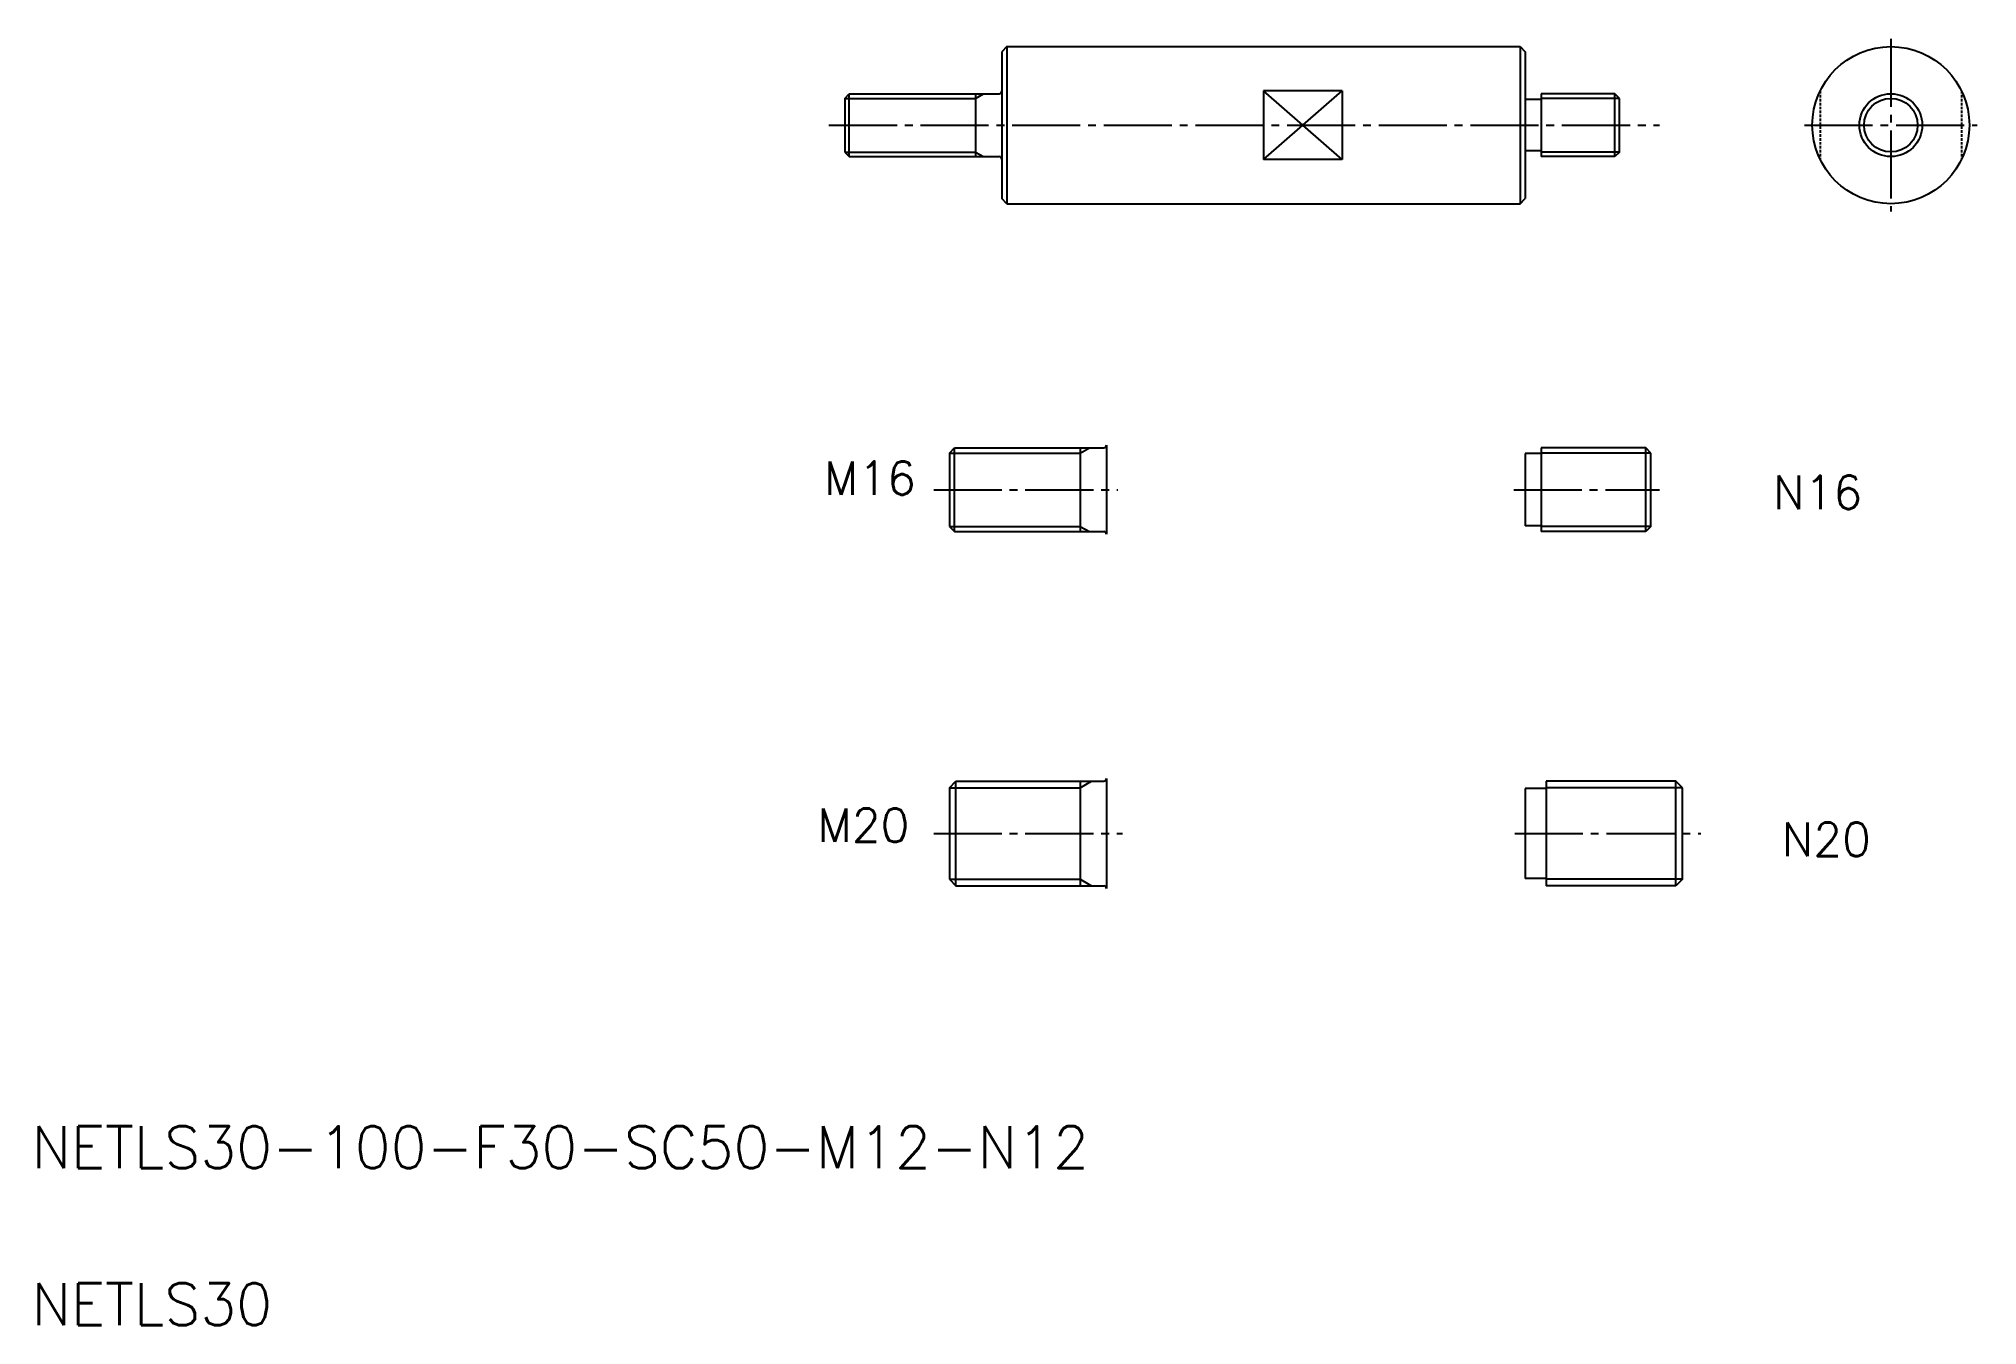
# Model space of a CAD drawing. Extents: x 21 to 392, y 20 to 266.
import ezdxf

# ---------------------------------------------------------------- set-up
doc = ezdxf.new("R2010")
doc.units = 0
doc.linetypes.add('CENTER', pattern=[17.5, 13, -1.5, 1.5, -1.5])
doc.linetypes.add('DASHED', pattern=[0.75, 0.5, -0.25])
doc.layers.get('0').update_dxf_attribs({"linetype": 'CONTINUOUS'})
doc.layers.add('CENTER', color=1, linetype='CENTER')
doc.styles.get("Standard").update_dxf_attribs({"font": 'txt', "height": 6.4, "bigfont": 'BIGFONT'})

msp = doc.modelspace()

# ---------------------------------------------------------------- linework, layer by layer
at = {"color": 7, "linetype": 'CONTINUOUS'}
for p, q in [((206.29, 264.17), (205.29, 263.17)), ((205.29, 263.17), (205.29, 235.17)), ((206.29, 264.17), (304.29, 264.17)), ((206.29, 264.17), (206.29, 234.17)), ((304.29, 264.17), (304.29, 234.17)), ((304.29, 264.17), (305.29, 263.17)), ((305.29, 263.17), (305.29, 235.17)), ((255.29, 255.7), (255.29, 242.63)), ((270.29, 255.7), (255.29, 255.7)), ((270.29, 255.7), (270.29, 242.63)), ((175.29, 254.29), (176.16, 255.17)), ((175.29, 254.29), (175.29, 244.04)), ((176.16, 255.17), (204.79, 255.17)), ((176.16, 243.17), (176.16, 255.17)), ((200.29, 255.17), (200.29, 243.17)), ((308.29, 254.07), (305.29, 254.07)), ((308.29, 255.17), (308.29, 243.17)), ((322.41, 255.17), (308.29, 255.17)), ((322.41, 243.17), (322.41, 255.17)), ((323.29, 254.29), (322.41, 255.17)), ((323.29, 244.04), (323.29, 254.29)), ((175.29, 244.04), (176.16, 243.17)), ((176.16, 243.17), (204.79, 243.17)), ((183.32, 243.17), (183.32, 243.17)), ((190.48, 243.17), (190.48, 243.17)), ((270.29, 242.63), (255.29, 242.63)), ((308.29, 244.27), (305.29, 244.27)), ((322.41, 243.17), (308.29, 243.17)), ((323.29, 244.04), (322.41, 243.17)), ((206.29, 234.17), (205.29, 235.17)), ((206.29, 234.17), (304.29, 234.17)), ((304.29, 234.17), (305.29, 235.17)), ((195.29, 186.55), (196.29, 187.55)), ((195.29, 186.55), (195.29, 172.55)), ((196.29, 187.55), (224.79, 187.55)), ((196.29, 171.55), (196.29, 187.55)), ((220.29, 187.55), (220.29, 171.55)), ((225.29, 188.05), (225.29, 171.05)), ((305.29, 186.45), (305.29, 172.65)), ((308.29, 186.45), (305.29, 186.45)), ((328.29, 187.55), (308.29, 187.55)), ((308.29, 187.55), (308.29, 171.55)), ((328.29, 171.55), (328.29, 187.55)), ((329.29, 186.55), (328.29, 187.55)), ((329.29, 172.55), (329.29, 186.55)), ((195.29, 172.55), (196.29, 171.55)), ((196.29, 171.55), (224.79, 171.55)), ((308.29, 172.65), (305.29, 172.65)), ((328.29, 171.55), (308.29, 171.55)), ((329.29, 172.55), (328.29, 171.55)), ((195.29, 122.65), (196.54, 123.9)), ((195.29, 122.65), (195.29, 105.15)), ((196.54, 103.9), (196.54, 123.9)), ((196.54, 123.9), (224.79, 123.9)), ((220.29, 123.9), (220.29, 103.9)), ((225.29, 124.4), (225.29, 103.4)), ((305.29, 122.5), (305.29, 105.3)), ((309.29, 122.5), (305.29, 122.5)), ((309.29, 123.9), (309.29, 103.9)), ((334.04, 123.9), (309.29, 123.9)), ((334.04, 103.9), (334.04, 123.9)), ((335.29, 122.65), (334.04, 123.9)), ((335.29, 105.15), (335.29, 122.65)), ((195.29, 105.15), (196.54, 103.9)), ((196.54, 103.9), (224.79, 103.9)), ((309.29, 105.3), (305.29, 105.3)), ((334.04, 103.9), (309.29, 103.9)), ((335.29, 105.15), (334.04, 103.9))]:
    msp.add_line(p, q, dxfattribs=at)
at = {"color": 3, "linetype": 'CONTINUOUS'}
for p, q in [((255.29, 242.63), (270.29, 255.7)), ((270.29, 242.63), (255.29, 255.7)), ((175.29, 254.29), (200.29, 254.29)), ((200.29, 254.29), (201.8, 255.17)), ((323.29, 254.29), (308.29, 254.29)), ((175.29, 244.04), (200.29, 244.04)), ((200.29, 244.04), (201.8, 243.17)), ((323.29, 244.04), (308.29, 244.04)), ((195.29, 186.55), (220.29, 186.55)), ((220.29, 186.55), (222.02, 187.55)), ((329.29, 186.55), (308.29, 186.55)), ((195.29, 172.55), (220.29, 172.55)), ((220.29, 172.55), (222.02, 171.55)), ((329.29, 172.55), (308.29, 172.55)), ((195.29, 122.65), (220.29, 122.65)), ((220.29, 122.65), (222.45, 123.9)), ((335.29, 122.65), (309.29, 122.65)), ((195.29, 105.15), (220.29, 105.15)), ((220.29, 105.15), (222.45, 103.9)), ((335.29, 105.15), (309.29, 105.15))]:
    msp.add_line(p, q, dxfattribs=at)
at = {"color": 3, "linetype": 'DASHED'}
for p, q in [((361.6, 255.7), (361.6, 242.63)), ((388.6, 255.7), (388.6, 242.63))]:
    msp.add_line(p, q, dxfattribs=at)
at = {"color": 7, "linetype": 'CONTINUOUS'}
for radius in [15, 6]:
    msp.add_circle((375.1, 249.17), radius, dxfattribs=at)
at = {"color": 3, "linetype": 'CONTINUOUS'}
msp.add_circle((375.1, 249.17), 5.12, dxfattribs=at)
at = {"color": 7, "linetype": 'CONTINUOUS'}
for centre, start, end in [((204.79, 255.67), 270, 0), ((204.79, 242.67), 0, 90), ((224.79, 188.05), 270, 0), ((224.79, 171.05), 0, 90), ((224.79, 124.4), 270, 0), ((224.79, 103.4), 0, 90)]:
    msp.add_arc(centre, 0.5, start, end, dxfattribs=at)
at = {"layer": 'CENTER', "color": 1, "linetype": 'CENTER'}
for p, q in [((375.1, 265.67), (375.1, 232.67)), ((172.29, 249.17), (330.93, 249.17)), ((358.6, 249.17), (391.6, 249.17)), ((192.29, 179.55), (227.47, 179.55)), ((303.07, 179.55), (330.93, 179.55)), ((192.29, 113.9), (228.34, 113.9)), ((303.29, 113.9), (338.82, 113.9))]:
    msp.add_line(p, q, dxfattribs=at)

# ---------------------------------------------------------------- texts
at = {"color": 7, "linetype": 'CONTINUOUS'}
for s, height, p in [('M16', 6.4, (171.33, 178.57)), ('N16', 6.4, (352.6, 175.86)), ('M20', 6.4, (170.09, 112.29)), ('N20', 6.4, (354.26, 109.58)), ('NETLS30-100-F30-SC50-M12-N12', 8, (20, 50)), ('NETLS30', 8, (20, 20))]:
    msp.add_text(s, height=height, dxfattribs=at).set_placement(p)

doc.saveas('drawing.dxf')
